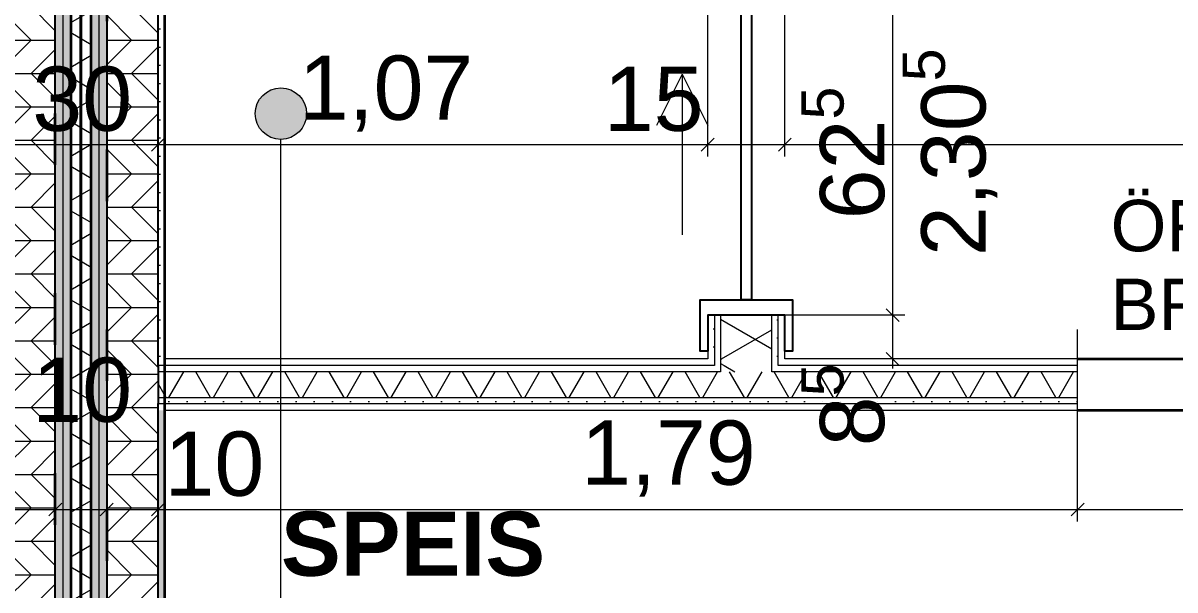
# Model space of a CAD drawing. Extents: x 0 to 42, y 0 to 29.7.
# Drawn here: x 18.706 to 20.948, y 11.083 to 12.186 of the extents above; entities that cross this region are included whole.
import ezdxf
from ezdxf.xclip import XClip

# ---------------------------------------------------------------- set-up
doc = ezdxf.new("R2010")
doc.units = 0
doc.header["$MEASUREMENT"] = 0
doc.header["$XCLIPFRAME"] = 0
doc.linetypes.add('Punktlinie_ eng', pattern=[0.0125, 0, -0.0125])
for name, color, linetype in [('0_30 - Räume', 7, 'Continuous'), ('341 - Tragende Innenwände', 7, 'Continuous'), ('342 - Nichttragende Innenwände', 7, 'Continuous'), ('351 - Deckenkonstruktionen.Decken', 7, 'Continuous'), ('352 - Deckenbeläge.Fußbodenaufbauten', 7, 'Continuous'), ('5_00 - WP Ausbau - Bemaßung', 7, 'Continuous'), ('5_00 - WP Ausbau - Texte', 7, 'Continuous')]:
    doc.layers.add(name, color=color, linetype=linetype)
doc.styles.add('ERSTELLTER_STIL_1', font='arial.ttf')
doc.styles.add('ERSTELLTER_STIL_2', font='arial.ttf')
pattern_1 = [(150, (26.131676, 15.72738), (0.0375, 0.0649519), []), (210, (26.131676, 15.72738), (-0.0375, 0.0649519), [])]
pattern_2 = [(45, (26.131676, 15.72738), (-0.01767767, 0.01767767), [0, -0.025])]
pattern_3 = [(0, (26.131676, 15.72738), (0, 0.065), []), (45, (26.13168, 15.72738), (-0.13, 0.13), [0.091924, -0.091924]), (45, (26.19668, 15.72738), (-0.13, 0.13), [0.091924, -0.091924]), (45, (26.26168, 15.72738), (-0.13, 0.13), [0.091924, -0.091924]), (45, (26.32668, 15.72738), (-0.13, 0.13), [0.091924, -0.091924]), (315, (26.13168, 15.72738), (0.13, 0.13), [0.091924, -0.091924]), (315, (26.19668, 15.72738), (0.13, 0.13), [0.091924, -0.091924]), (315, (26.26168, 15.72738), (0.13, 0.13), [0.091924, -0.091924]), (315, (26.32668, 15.72738), (0.13, 0.13), [0.091924, -0.091924])]
pattern_4 = [(60, (26.131676, 15.72738), (-0.0649519, 0.0375), []), (120, (26.131676, 15.72738), (0.0649519, 0.0375), [])]

# ---------------------------------------------------------------- blocks, each defined once
blk = doc.blocks.new('Zeichnung_1_1', base_point=(26.1317, 15.7274))
at = {"layer": '0_30 - Räume', "linetype": 'Continuous', "lineweight": 18, "true_color": 0x05000d}
blk.add_hatch(color=178, dxfattribs=at).paths.add_polyline_path([(19.1579, 12.0093), (19.1617, 11.9902), (19.1726, 11.974), (19.1888, 11.9631), (19.2079, 11.9593), (19.2271, 11.9631), (19.2433, 11.974), (19.2541, 11.9902), (19.2579, 12.0093), (19.2541, 12.0284), (19.2433, 12.0447), (19.2271, 12.0555), (19.2079, 12.0593), (19.1888, 12.0555), (19.1726, 12.0447), (19.1617, 12.0284)])
at = {"layer": '341 - Tragende Innenwände', "linetype": 'Continuous', "lineweight": 18, "true_color": 0x05000d}
h = blk.add_hatch(dxfattribs=at)
h.set_pattern_fill('Gips_0001', color=178, style=0, pattern_type=2)
h.set_pattern_definition(pattern_2)
h.paths.add_polyline_path([(18.7837, 8.5855), (18.7837, 15.5234), (18.7687, 15.5234), (18.7687, 8.5855)])
h = blk.add_hatch(dxfattribs=at)
h.set_pattern_fill('Gips_0001', color=178, style=0, pattern_type=2)
h.set_pattern_definition(pattern_2)
h.paths.add_polyline_path([(18.7987, 8.5855), (18.7987, 15.5234), (18.7837, 15.5234), (18.7837, 8.5855)])
h = blk.add_hatch(dxfattribs=at)
h.set_pattern_fill('Gips_0001', color=178, style=0, pattern_type=2)
h.set_pattern_definition(pattern_2)
h.paths.add_polyline_path([(18.8387, 15.5234), (18.8387, 8.5855), (18.8537, 8.5855), (18.8537, 15.5234)])
h = blk.add_hatch(dxfattribs=at)
h.set_pattern_fill('Gips_0001', color=178, style=0, pattern_type=2)
h.set_pattern_definition(pattern_2)
h.paths.add_polyline_path([(18.8537, 15.5234), (18.8537, 8.5855), (18.8687, 8.5855), (18.8687, 15.5234)])
h = blk.add_hatch(dxfattribs=at)
h.set_pattern_fill('Holz__Sperrholz_2__0001', color=178, style=0, pattern_type=2)
h.set_pattern_definition(pattern_3)
h.paths.add_polyline_path([(18.6687, 12.9822), (18.6687, 8.5855), (18.7687, 8.5855), (18.7687, 12.9822)])
h = blk.add_hatch(dxfattribs=at)
h.set_pattern_fill('Holz__Sperrholz_2__0001', color=178, style=0, pattern_type=2)
h.set_pattern_definition(pattern_3)
h.paths.add_polyline_path([(18.8687, 12.9822), (18.8687, 8.5855), (18.9687, 8.5855), (18.9687, 12.9822)])
at = {"layer": '341 - Tragende Innenwände', "linetype": 'Continuous', "lineweight": 18, "true_color": 0x9f9f9f}
h = blk.add_hatch(dxfattribs=at)
h.set_pattern_fill('Gips_0001', color=253, style=0, pattern_type=2)
h.set_pattern_definition(pattern_2)
h.paths.add_polyline_path([(18.9812, 11.5322), (18.9812, 12.9697), (18.9687, 12.9697), (18.9687, 11.5322)])
h = blk.add_hatch(dxfattribs=at)
h.set_pattern_fill('Gips_0001', color=253, style=0, pattern_type=2)
h.set_pattern_definition(pattern_2)
h.paths.add_polyline_path([(18.9812, 11.5192), (18.9812, 11.5322), (18.9687, 11.5322), (18.9687, 11.5192)])
h = blk.add_hatch(dxfattribs=at)
h.set_pattern_fill('Gips_0001', color=253, style=0, pattern_type=2)
h.set_pattern_definition(pattern_2)
h.paths.add_polyline_path([(18.9812, 11.4322), (18.9812, 11.4452), (18.9687, 11.4452), (18.9687, 11.4322)])
h = blk.add_hatch(dxfattribs=at)
h.set_pattern_fill('Gips_0001', color=253, style=0, pattern_type=2)
h.set_pattern_definition(pattern_2)
h.paths.add_polyline_path([(18.9687, 11.4322), (18.9687, 8.5855), (18.9812, 8.5855), (18.9812, 11.4322)])
at = {"layer": '342 - Nichttragende Innenwände', "linetype": 'Continuous', "lineweight": 18, "true_color": 0xcdcd00}
h = blk.add_hatch(dxfattribs=at)
h.set_pattern_fill('Dämmung__weich_0001', color=52, style=0, pattern_type=2)
h.set_pattern_definition(pattern_1)
h.paths.add_polyline_path([(18.8387, 8.5855), (18.8387, 15.5234), (18.7987, 15.5234), (18.7987, 8.5855)])
at = {"layer": '342 - Nichttragende Innenwände', "linetype": 'Continuous', "lineweight": 18, "true_color": 0x9f9f9f}
h = blk.add_hatch(dxfattribs=at)
h.set_pattern_fill('Gips_0001', color=253, style=0, pattern_type=2)
h.set_pattern_definition(pattern_2)
h.paths.add_polyline_path([(20.0387, 11.5322), (20.0517, 11.5322), (20.0517, 11.6173), (20.0387, 11.6173)])
h = blk.add_hatch(dxfattribs=at)
h.set_pattern_fill('Gips_0001', color=253, style=0, pattern_type=2)
h.set_pattern_definition(pattern_2)
h.paths.add_polyline_path([(20.0517, 11.6173), (20.0517, 11.5322), (20.0637, 11.5322), (20.0637, 11.6173)])
at = {"layer": '342 - Nichttragende Innenwände', "linetype": 'Continuous', "lineweight": 18, "true_color": 0xcdcd00}
h = blk.add_hatch(dxfattribs=at)
h.set_pattern_fill('Dämmung__weich_0001', color=52, style=0, pattern_type=2)
h.set_pattern_definition(pattern_1)
h.paths.add_polyline_path([(20.1637, 11.6173), (20.0637, 11.6173), (20.0637, 11.5322), (20.1637, 11.5322)])
at = {"layer": '342 - Nichttragende Innenwände', "linetype": 'Continuous', "lineweight": 18, "true_color": 0x9f9f9f}
h = blk.add_hatch(dxfattribs=at)
h.set_pattern_fill('Gips_0001', color=253, style=0, pattern_type=2)
h.set_pattern_definition(pattern_2)
h.paths.add_polyline_path([(20.1757, 11.6173), (20.1637, 11.6173), (20.1637, 11.5322), (20.1757, 11.5322)])
h = blk.add_hatch(dxfattribs=at)
h.set_pattern_fill('Gips_0001', color=253, style=0, pattern_type=2)
h.set_pattern_definition(pattern_2)
h.paths.add_polyline_path([(20.1757, 11.6173), (20.1757, 11.5322), (20.1887, 11.5322), (20.1887, 11.6173)])
h = blk.add_hatch(dxfattribs=at)
h.set_pattern_fill('Gips_0001', color=253, style=0, pattern_type=2)
h.set_pattern_definition(pattern_2)
h.paths.add_polyline_path([(20.0387, 11.5322), (18.9812, 11.5322), (18.9812, 11.5192), (20.0387, 11.5192)])
h = blk.add_hatch(dxfattribs=at)
h.set_pattern_fill('Gips_0001', color=253, style=0, pattern_type=2)
h.set_pattern_definition(pattern_2)
h.paths.add_polyline_path([(20.0517, 11.5322), (20.0387, 11.5322), (20.0387, 11.5192), (20.0517, 11.5192)])
h = blk.add_hatch(dxfattribs=at)
h.set_pattern_fill('Gips_0001', color=253, style=0, pattern_type=2)
h.set_pattern_definition(pattern_2)
h.paths.add_polyline_path([(20.0637, 11.5322), (20.0517, 11.5322), (20.0517, 11.5192), (20.0637, 11.5192)])
at = {"layer": '342 - Nichttragende Innenwände', "linetype": 'Continuous', "lineweight": 18, "true_color": 0xcdcd00}
h = blk.add_hatch(dxfattribs=at)
h.set_pattern_fill('Dämmung__weich_0001', color=52, style=0, pattern_type=2)
h.set_pattern_definition(pattern_1)
h.paths.add_polyline_path([(20.1637, 11.5322), (20.0637, 11.5322), (20.0637, 11.5192), (20.1637, 11.5192)])
at = {"layer": '342 - Nichttragende Innenwände', "linetype": 'Continuous', "lineweight": 18, "true_color": 0x9f9f9f}
h = blk.add_hatch(dxfattribs=at)
h.set_pattern_fill('Gips_0001', color=253, style=0, pattern_type=2)
h.set_pattern_definition(pattern_2)
h.paths.add_polyline_path([(20.1757, 11.5322), (20.1637, 11.5322), (20.1637, 11.5192), (20.1757, 11.5192)])
h = blk.add_hatch(dxfattribs=at)
h.set_pattern_fill('Gips_0001', color=253, style=0, pattern_type=2)
h.set_pattern_definition(pattern_2)
h.paths.add_polyline_path([(20.1887, 11.5322), (20.1757, 11.5322), (20.1757, 11.5192), (20.1887, 11.5192)])
h = blk.add_hatch(dxfattribs=at)
h.set_pattern_fill('Gips_0001', color=253, style=0, pattern_type=2)
h.set_pattern_definition(pattern_2)
h.paths.add_polyline_path([(20.7587, 11.5322), (20.1887, 11.5322), (20.1887, 11.5192), (20.7587, 11.5192)])
h = blk.add_hatch(dxfattribs=at)
h.set_pattern_fill('Gips_0001', color=253, style=0, pattern_type=2)
h.set_pattern_definition(pattern_2)
h.paths.add_polyline_path([(18.9812, 11.5072), (18.9812, 11.5192), (18.9687, 11.5192), (18.9687, 11.5072)])
at = {"layer": '342 - Nichttragende Innenwände', "linetype": 'Continuous', "lineweight": 18, "true_color": 0xcdcd00}
h = blk.add_hatch(dxfattribs=at)
h.set_pattern_fill('Dämmung__weich_0001', color=52, style=0, pattern_type=2)
h.set_pattern_definition(pattern_4)
h.paths.add_polyline_path([(18.9812, 11.4572), (18.9812, 11.5072), (18.9687, 11.5072), (18.9687, 11.4572)])
at = {"layer": '342 - Nichttragende Innenwände', "linetype": 'Continuous', "lineweight": 18, "true_color": 0x9f9f9f}
h = blk.add_hatch(dxfattribs=at)
h.set_pattern_fill('Gips_0001', color=253, style=0, pattern_type=2)
h.set_pattern_definition(pattern_2)
h.paths.add_polyline_path([(20.0517, 11.5192), (18.9812, 11.5192), (18.9812, 11.5072), (20.0517, 11.5072)])
at = {"layer": '342 - Nichttragende Innenwände', "linetype": 'Continuous', "lineweight": 18, "true_color": 0xcdcd00}
h = blk.add_hatch(dxfattribs=at)
h.set_pattern_fill('Dämmung__weich_0001', color=52, style=0, pattern_type=2)
h.set_pattern_definition(pattern_4)
h.paths.add_polyline_path([(20.0637, 11.5072), (18.9812, 11.5072), (18.9812, 11.4572), (20.0637, 11.4572)])
at = {"layer": '342 - Nichttragende Innenwände', "linetype": 'Continuous', "lineweight": 18, "true_color": 0x9f9f9f}
h = blk.add_hatch(dxfattribs=at)
h.set_pattern_fill('Gips_0001', color=253, style=0, pattern_type=2)
h.set_pattern_definition(pattern_2)
h.paths.add_polyline_path([(20.0637, 11.5192), (20.0517, 11.5192), (20.0517, 11.5072), (20.0637, 11.5072)])
at = {"layer": '342 - Nichttragende Innenwände', "linetype": 'Continuous', "lineweight": 18, "true_color": 0xcdcd00}
h = blk.add_hatch(dxfattribs=at)
h.set_pattern_fill('Dämmung__weich_0001', color=52, style=0, pattern_type=2)
h.set_pattern_definition(pattern_1)
h.paths.add_polyline_path([(20.1637, 11.5192), (20.0637, 11.5192), (20.0637, 11.5072), (20.1637, 11.5072)])
h = blk.add_hatch(dxfattribs=at)
h.set_pattern_fill('Dämmung__weich_0001', color=52, style=0, pattern_type=2)
h.set_pattern_definition(pattern_4)
h.paths.add_polyline_path([(20.1637, 11.5072), (20.0637, 11.5072), (20.0637, 11.4572), (20.1637, 11.4572)])
at = {"layer": '342 - Nichttragende Innenwände', "linetype": 'Continuous', "lineweight": 18, "true_color": 0x9f9f9f}
h = blk.add_hatch(dxfattribs=at)
h.set_pattern_fill('Gips_0001', color=253, style=0, pattern_type=2)
h.set_pattern_definition(pattern_2)
h.paths.add_polyline_path([(20.1757, 11.5192), (20.1637, 11.5192), (20.1637, 11.5072), (20.1757, 11.5072)])
at = {"layer": '342 - Nichttragende Innenwände', "linetype": 'Continuous', "lineweight": 18, "true_color": 0xcdcd00}
h = blk.add_hatch(dxfattribs=at)
h.set_pattern_fill('Dämmung__weich_0001', color=52, style=0, pattern_type=2)
h.set_pattern_definition(pattern_4)
h.paths.add_polyline_path([(20.7587, 11.5072), (20.1637, 11.5072), (20.1637, 11.4572), (20.7587, 11.4572), (20.7587, 11.4822)])
at = {"layer": '342 - Nichttragende Innenwände', "linetype": 'Continuous', "lineweight": 18, "true_color": 0x9f9f9f}
h = blk.add_hatch(dxfattribs=at)
h.set_pattern_fill('Gips_0001', color=253, style=0, pattern_type=2)
h.set_pattern_definition(pattern_2)
h.paths.add_polyline_path([(20.7587, 11.5192), (20.1757, 11.5192), (20.1757, 11.5072), (20.7587, 11.5072)])
h = blk.add_hatch(dxfattribs=at)
h.set_pattern_fill('Gips_0001', color=253, style=0, pattern_type=2)
h.set_pattern_definition(pattern_2)
h.paths.add_polyline_path([(18.9812, 11.4452), (18.9812, 11.4572), (18.9687, 11.4572), (18.9687, 11.4452)])
h = blk.add_hatch(dxfattribs=at)
h.set_pattern_fill('Gips_0001', color=253, style=0, pattern_type=2)
h.set_pattern_definition(pattern_2)
h.paths.add_polyline_path([(20.7587, 11.4572), (18.9812, 11.4572), (18.9812, 11.4452), (20.7587, 11.4452)])
h = blk.add_hatch(dxfattribs=at)
h.set_pattern_fill('Gips_0001', color=253, style=0, pattern_type=2)
h.set_pattern_definition(pattern_2)
h.paths.add_polyline_path([(18.9812, 11.4322), (20.7587, 11.4322), (20.7587, 11.4452), (18.9812, 11.4452)])
at = {"layer": '0_30 - Räume', "color": 178, "linetype": 'Continuous', "lineweight": 18, "ltscale": 20, "true_color": 0x05000d}
blk.add_line((19.2079, 11.0351), (19.2079, 11.9593), dxfattribs=at)
blk.add_circle((19.2079, 12.0093), 0.05, dxfattribs=at)
at = {"layer": '341 - Tragende Innenwände', "color": 178, "linetype": 'Continuous', "lineweight": 18, "ltscale": 20, "true_color": 0x05000d}
for p, q in [((18.7837, 8.5855), (18.7837, 15.5234)), ((18.8537, 15.5234), (18.8537, 8.5855)), ((18.9812, 11.5192), (18.9687, 11.5192)), ((18.9812, 11.5192), (18.9687, 11.5192)), ((18.9812, 11.5072), (18.9687, 11.5072)), ((18.9687, 11.4572), (18.9812, 11.4572)), ((18.9687, 11.4452), (18.9812, 11.4452)), ((18.9687, 11.4452), (18.9812, 11.4452))]:
    blk.add_line(p, q, dxfattribs=at)
at = {"layer": '341 - Tragende Innenwände', "color": 178, "linetype": 'Continuous', "lineweight": 25, "ltscale": 20, "true_color": 0x05000d}
for p, q in [((18.7687, 8.5855), (18.7687, 12.9822)), ((18.8687, 12.9822), (18.8687, 8.5855)), ((18.9687, 11.5192), (18.9687, 12.9822)), ((18.9687, 11.5192), (18.9687, 11.5072)), ((18.9687, 11.5192), (18.9687, 11.5072)), ((18.9687, 11.5072), (18.9687, 11.4572)), ((18.9687, 11.5072), (18.9687, 11.4572)), ((18.9687, 11.4572), (18.9687, 11.4452)), ((18.9687, 11.4572), (18.9687, 11.4452)), ((18.9687, 8.5855), (18.9687, 11.4452))]:
    blk.add_line(p, q, dxfattribs=at)
at = {"layer": '341 - Tragende Innenwände', "color": 178, "linetype": 'Continuous', "lineweight": 18, "ltscale": 20, "true_color": 0x05000d, "flags": 128}
for points in [[(18.7987, 8.5855), (18.7987, 15.5234)], [(18.8387, 15.5234), (18.8387, 8.5855)], [(18.9812, 11.5322), (18.9812, 12.9697)], [(18.9812, 8.5855), (18.9812, 11.4322)]]:
    blk.add_lwpolyline(points, dxfattribs=at)
at = {"layer": '342 - Nichttragende Innenwände', "color": 178, "linetype": 'Continuous', "lineweight": 18, "ltscale": 20, "true_color": 0x05000d}
for p, q in [((19.9887, 12.0861), (19.9387, 11.9861)), ((19.9887, 12.0861), (19.9887, 11.7736)), ((19.9887, 12.0861), (20.0387, 11.9861)), ((20.0517, 11.6173), (20.0387, 11.6173)), ((20.0517, 11.6173), (20.0387, 11.6173)), ((20.0517, 11.6173), (20.0387, 11.6173)), ((20.0517, 11.6173), (20.0517, 11.5322)), ((20.0637, 11.6173), (20.0517, 11.6173)), ((20.0637, 11.6173), (20.0517, 11.6173)), ((20.0637, 11.6173), (20.0517, 11.6173)), ((20.0637, 11.6173), (20.0637, 11.5322)), ((20.1637, 11.6173), (20.0637, 11.6173)), ((20.1637, 11.6173), (20.0637, 11.6173)), ((20.1637, 11.6173), (20.0637, 11.6173)), ((20.1637, 11.5322), (20.1637, 11.6173)), ((20.1757, 11.6173), (20.1637, 11.6173)), ((20.1757, 11.6173), (20.1637, 11.6173)), ((20.1757, 11.6173), (20.1637, 11.6173)), ((20.1757, 11.5322), (20.1757, 11.6173)), ((20.1887, 11.6173), (20.1757, 11.6173)), ((20.1887, 11.6173), (20.1757, 11.6173)), ((20.1887, 11.6173), (20.1757, 11.6173)), ((20.0517, 11.5322), (20.0517, 11.5192)), ((20.0517, 11.5322), (20.0517, 11.5192)), ((20.0637, 11.5322), (20.0637, 11.5192)), ((20.1637, 11.5192), (20.1637, 11.5322)), ((20.1757, 11.5192), (20.1757, 11.5322)), ((20.1757, 11.5192), (20.1757, 11.5322)), ((20.7587, 11.5192), (20.7587, 11.5322)), ((20.7587, 11.5192), (20.7587, 11.5322)), ((20.0517, 11.5192), (18.9812, 11.5192)), ((20.0637, 11.5072), (18.9812, 11.5072)), ((20.0637, 11.5192), (20.0637, 11.5072)), ((20.0637, 11.5192), (20.0637, 11.5072)), ((20.1637, 11.5072), (20.1637, 11.5192)), ((20.1637, 11.5072), (20.1637, 11.5192)), ((20.7587, 11.5072), (20.1637, 11.5072)), ((20.7587, 11.5192), (20.1757, 11.5192)), ((20.7587, 11.5072), (20.7587, 11.5192)), ((20.7587, 11.5072), (20.7587, 11.5192)), ((20.7587, 11.4572), (20.7587, 11.5072)), ((20.7587, 11.4572), (20.7587, 11.5072)), ((18.9812, 11.4572), (20.0637, 11.4572)), ((18.9812, 11.4452), (20.7587, 11.4452)), ((20.0637, 11.4572), (20.1637, 11.4572)), ((20.1637, 11.4572), (20.7587, 11.4572)), ((20.7587, 11.4452), (20.7587, 11.4572)), ((20.7587, 11.4452), (20.7587, 11.4572)), ((20.7587, 11.4322), (20.7587, 11.4452)), ((20.7587, 11.4322), (20.7587, 11.4452))]:
    blk.add_line(p, q, dxfattribs=at)
at = {"layer": '342 - Nichttragende Innenwände', "color": 178, "linetype": 'Continuous', "lineweight": 35, "ltscale": 20, "true_color": 0x05000d}
for p, q in [((20.7587, 11.5322), (22.1987, 11.5322)), ((20.7587, 11.4322), (22.1987, 11.4322))]:
    blk.add_line(p, q, dxfattribs=at)
at = {"layer": '342 - Nichttragende Innenwände', "color": 178, "linetype": 'Continuous', "lineweight": 35, "ltscale": 20, "true_color": 0x05000d, "flags": 128}
for points in [[(18.7987, 15.5234), (18.7987, 8.5855)], [(18.8387, 8.5855), (18.8387, 15.5234)]]:
    blk.add_lwpolyline(points, dxfattribs=at)
at = {"layer": '342 - Nichttragende Innenwände', "color": 178, "linetype": 'Continuous', "lineweight": 25, "ltscale": 20, "true_color": 0x05000d, "flags": 128}
for points in [[(20.1237, 12.2123), (20.1237, 11.6473), (20.1037, 11.6473), (20.1037, 12.2123)], [(20.0387, 11.5473), (20.0237, 11.5473), (20.0237, 11.6473), (20.2037, 11.6473), (20.2037, 11.5473), (20.1887, 11.5473), (20.1887, 11.6173), (20.0387, 11.6173)]]:
    blk.add_lwpolyline(points, close=True, dxfattribs=at)
at = {"layer": '342 - Nichttragende Innenwände', "color": 178, "linetype": 'Continuous', "lineweight": 18, "ltscale": 20, "true_color": 0x05000d, "flags": 128}
for points in [[(20.0387, 11.6173), (20.0387, 11.5322)], [(20.1887, 11.5322), (20.1887, 11.6173)], [(20.0387, 11.5322), (18.9812, 11.5322)], [(20.7587, 11.5322), (20.1887, 11.5322)], [(18.9812, 11.4322), (20.7587, 11.4322)]]:
    blk.add_lwpolyline(points, dxfattribs=at)
at = {"layer": '351 - Deckenkonstruktionen.Decken', "color": 178, "linetype": 'Continuous', "lineweight": 35, "ltscale": 20, "true_color": 0x05000d, "flags": 128}
for points in [[(11.4778, 8.4285), (18.8187, 8.4285), (18.8187, 15.7634), (17.6087, 15.7634), (16.6913, 15.7634), (13.3934, 15.7634), (11.4778, 15.7634)], [(18.8187, 15.7634), (18.8187, 8.4285), (26.1597, 8.4285), (26.1597, 15.7634), (24.2441, 15.7634), (20.9388, 15.7634), (20.0288, 15.7634)]]:
    blk.add_lwpolyline(points, close=True, dxfattribs=at)
at = {"layer": '351 - Deckenkonstruktionen.Decken', "color": 178, "linetype": 'Punktlinie_ eng', "lineweight": 35, "ltscale": 20, "true_color": 0x05000d, "flags": 128}
for points in [[(14.1287, 15.6354), (11.5978, 15.6354), (11.5978, 8.4735), (18.7687, 8.4735), (18.7687, 15.6354), (17.6834, 15.6354)], [(18.8687, 8.4735), (26.0397, 8.4735), (26.0397, 15.6354), (23.5087, 15.6354), (19.9541, 15.6354), (18.8687, 15.6354)]]:
    blk.add_lwpolyline(points, close=True, dxfattribs=at)
at = {"layer": '352 - Deckenbeläge.Fußbodenaufbauten', "color": 178, "linetype": 'Continuous', "lineweight": 35, "ltscale": 20, "true_color": 0x05000d, "flags": 128}
blk.add_lwpolyline([(18.9812, 8.5535), (26.0397, 8.5535), (26.0397, 12.9697), (18.9812, 12.9697)], close=True, dxfattribs=at)
at = {"layer": '5_00 - WP Ausbau - Bemaßung', "color": 178, "linetype": 'Continuous', "lineweight": 18, "ltscale": 20, "true_color": 0x05000d}
for p, q in [((18.9687, 11.9709), (18.9687, 12.3444)), ((18.9687, 11.9257), (18.9687, 12.2991)), ((20.0387, 11.9257), (20.0387, 12.2991)), ((20.1887, 11.9257), (20.1887, 12.2991)), ((20.3988, 11.6173), (20.3988, 12.2423)), ((18.9812, 11.9616), (18.9562, 11.9366)), ((20.0512, 11.9616), (20.0262, 11.9366)), ((20.2012, 11.9616), (20.1762, 11.9366)), ((18.6687, 11.9491), (18.9687, 11.9491)), ((18.9687, 11.9491), (20.0387, 11.9491)), ((20.0387, 11.9491), (20.1887, 11.9491)), ((20.1887, 11.9491), (23.7291, 11.9491)), ((20.4222, 11.6173), (20.0488, 11.6173)), ((20.3863, 11.6298), (20.4113, 11.6048)), ((20.3988, 11.5322), (20.3988, 11.6173)), ((18.7687, 11.2158), (18.7687, 11.5892)), ((18.8687, 11.2158), (18.8687, 11.5892)), ((18.9687, 11.2158), (18.9687, 11.5892)), ((20.7587, 11.2158), (20.7587, 11.5892)), ((20.7488, 11.5322), (20.3754, 11.5322)), ((20.3863, 11.5447), (20.4113, 11.5197)), ((20.3988, 11.5134), (20.3988, 11.5322)), ((18.6687, 11.2392), (18.7687, 11.2392)), ((18.7812, 11.2517), (18.7562, 11.2267)), ((18.7687, 11.2392), (18.8687, 11.2392)), ((18.8812, 11.2517), (18.8562, 11.2267)), ((18.8687, 11.2392), (18.9687, 11.2392)), ((18.9812, 11.2517), (18.9562, 11.2267)), ((18.9687, 11.2392), (20.7587, 11.2392)), ((20.7712, 11.2517), (20.7462, 11.2267)), ((20.7587, 11.2392), (22.1987, 11.2392))]:
    blk.add_line(p, q, dxfattribs=at)
at = {"layer": '0_30 - Räume', "color": 178, "linetype": 'Continuous', "lineweight": 18, "true_color": 0x05000d, "insert": (19.2079, 11.2354), "char_height": 0.125, "attachment_point": 1, "style": 'ERSTELLTER_STIL_2'}
blk.add_mtext('\\A1;{\\pqj;\\pt0;\\fArial|b1|i0|c0|p38;SPEIS}', dxfattribs=at)
at = {"layer": '5_00 - WP Ausbau - Bemaßung', "color": 178, "linetype": 'Continuous', "lineweight": 18, "true_color": 0x05000d, "char_height": 0.125, "attachment_point": 7, "rotation": 90, "style": 'ERSTELLTER_STIL_1'}
for s, insert in [('\\A1;{\\pql;\\fArial|b0|i0|c0|p38;2,30\\fArial|b0|i0|c0|p38;\\A1{\\H.66x;\\S5^  ;}}', (20.6159, 11.7322)), ('\\A1;{\\pql;\\fArial|b0|i0|c0|p38;62\\fArial|b0|i0|c0|p38;\\A1{\\H.66x;\\S5^  ;}}', (20.4187, 11.8036)), ('\\A1;{\\pql;\\fArial|b0|i0|c0|p38;8\\fArial|b0|i0|c0|p38;\\A1{\\H.66x;\\S5^  ;}}', (20.4187, 11.3622))]:
    blk.add_mtext(s, dxfattribs=dict(at, insert=insert))
at = {"layer": '5_00 - WP Ausbau - Bemaßung', "color": 178, "linetype": 'Continuous', "lineweight": 18, "true_color": 0x05000d, "char_height": 0.125, "attachment_point": 7, "style": 'ERSTELLTER_STIL_1'}
for s, insert, width in [('\\A1;{\\pql;\\fArial|b0|i0|c0|p38;1,07}', (19.2426, 11.9741), 0.332572), ('\\A1;{\\pql;\\fArial|b0|i0|c0|p38;30}', (18.7239, 11.9741), 0.189715), ('\\A1;{\\pql;\\fArial|b0|i0|c0|p38;15}', (19.8365, 11.9741), 0.189715), ('\\A1;{\\pql;\\fArial|b0|i0|c0|p38;10}', (18.7239, 11.408), 0.189715), ('\\A1;{\\pql;\\fArial|b0|i0|c0|p38;1,79}', (19.7923, 11.2642), 0.332572), ('\\A1;{\\pql;\\fArial|b0|i0|c0|p38;10}', (18.9812, 11.2642), 0.189715)]:
    blk.add_mtext(s, dxfattribs=dict(at, insert=insert, width=width))
at = {"layer": '5_00 - WP Ausbau - Texte', "color": 178, "linetype": 'Continuous', "lineweight": 18, "true_color": 0x05000d, "insert": (20.8229, 11.8416), "char_height": 0.1, "attachment_point": 1, "line_spacing_factor": 0.919205, "style": 'ERSTELLTER_STIL_1'}
blk.add_mtext('\\A1;{\\pql;\\fArial|b0|i0|c0|p38;ÖF_H2.00.002\\P\\pql;\\fArial|b0|i0|c0|p38;BRH (RFB): \\fArial|b0|i0|c0|p38;1,120}', dxfattribs=at)

msp = doc.modelspace()

# ---------------------------------------------------------------- block references
at = {"color": 178, "linetype": 'Continuous', "lineweight": 25, "ltscale": 20, "true_color": 0x05000d}
ref = msp.add_blockref('Zeichnung_1_1', (26.1317, 15.7274), dxfattribs=at)
XClip(ref).set_block_clipping_path([(4.1980274282, 3.0257570699), (31.7992466844, 24.1343286538)])

doc.saveas('drawing.dxf')
